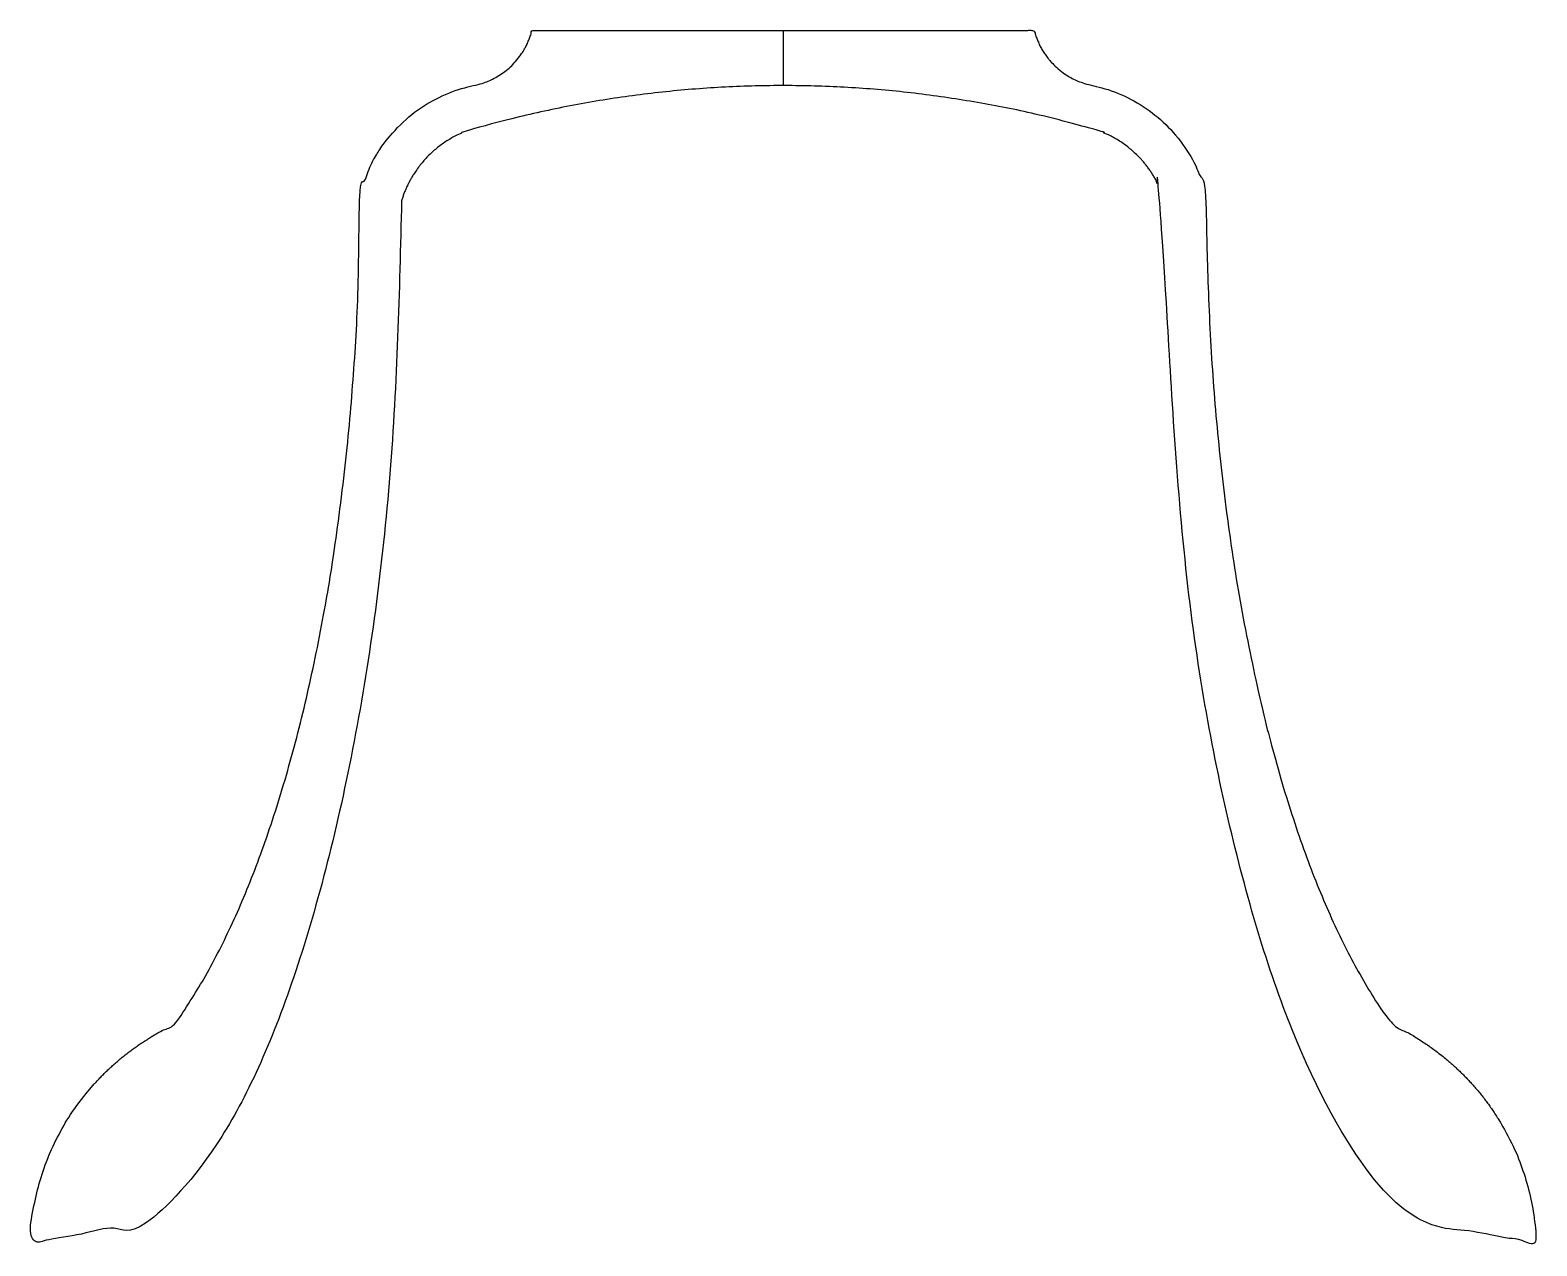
# Model space of a CAD drawing. Header units: inches. Extents: x -8.1 to 8.1, y 0 to 13.
import ezdxf

# ---------------------------------------------------------------- set-up
doc = ezdxf.new("R2010")
doc.units = ezdxf.units.IN
doc.header["$MEASUREMENT"] = 0
doc.layers.add('Axis', color=3, linetype='Continuous')

msp = doc.modelspace()

# ---------------------------------------------------------------- linework, layer by layer
msp.add_rational_spline([(-4.083, 11.152), (-3.914, 11.707), (-3.369, 11.904), (-1.718, 12.383), (0, 12.383), (1.718, 12.383), (3.369, 11.904), (3.914, 11.707), (4.083, 11.152), (4.097, 2.323), (6.775, 0.227), (7.418, 0.113), (8.061, 0), (8.002, 1.638), (6.518, 2.336), (4.53, 5.035), (4.53, 11.213), (4.283, 12.184), (3.302, 12.387), (2.81, 12.488), (2.688, 12.974), (1.344, 12.974), (0, 12.974), (-1.344, 12.974), (-2.687, 12.974), (-2.81, 12.488), (-3.302, 12.387), (-4.283, 12.184), (-4.53, 11.213), (-4.53, 5.035), (-6.518, 2.336), (-8.002, 1.638), (-8.061, 0), (-7.418, 0.113), (-6.775, 0.227), (-4.097, 2.323), (-4.083, 11.152)], [1, 0.89384607923, 1, 0.990054446152, 1, 0.990054446152, 1, 0.89384607923, 1, 0.787495002142, 1, 1, 1, 0.853691820385, 1, 0.847629466347, 1, 0.848131066851, 1, 0.846648713437, 1, 1, 1, 1, 1, 0.846648713437, 1, 0.848131066851, 1, 0.847629466347, 1, 0.853691820385, 1, 1, 1, 0.787495002142, 0.998143744169], degree=2, knots=[0, 0, 0, 0.929891, 0.929891, 1.212197, 1.212197, 1.494503, 1.494503, 2.424393, 2.424393, 3.749726, 3.749726, 4.749726, 4.749726, 5.845252, 5.845252, 6.963841, 6.963841, 8.080539, 8.080539, 9.20282, 9.20282, 10.20282, 10.20282, 11.20282, 11.20282, 12.325101, 12.325101, 13.441799, 13.441799, 14.560388, 14.560388, 15.655914, 15.655914, 16.655914, 16.655914, 17.981247, 17.981247, 17.981247])
at = {"layer": 'Axis'}
msp.add_line((0, 12.974), (0, 12.383), dxfattribs=at)

doc.saveas('drawing.dxf')
